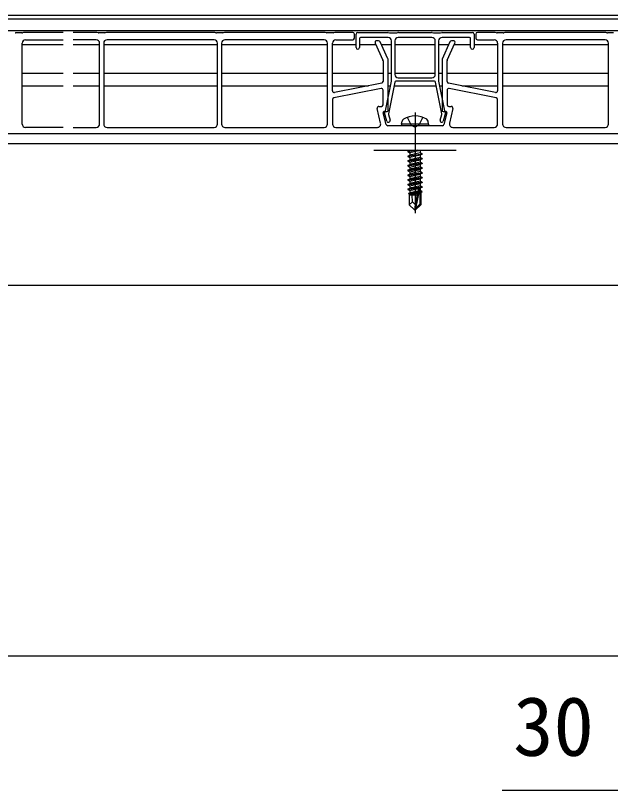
# Model space of a CAD drawing. Units: millimetres, scale not verified. Extents: x -1050 to 1050, y -1570 to 1562.
# Drawn here: x -216.5 to -39.9, y -1128 to -898 of the extents above; entities that cross this region are included whole.
import ezdxf
from ezdxf.enums import TextEntityAlignment as Align

# ---------------------------------------------------------------- set-up
doc = ezdxf.new("R2010")
doc.units = ezdxf.units.MM
doc.header["$LTSCALE"] = 8
for name, color, linetype in [('0-4_YKK_12', 2, 'Continuous'), ('0-5_YKK_13', 4, 'Continuous'), ('0-6_YKK_D', 6, 'Continuous')]:
    doc.layers.add(name, color=color, linetype=linetype)
doc.styles.add('ＭＳ ゴシック', font='')
doc.styles.get('ＭＳ ゴシック').set_extended_font_data('MS Gothic')

msp = doc.modelspace()

# ---------------------------------------------------------------- linework, layer by layer
at = {"layer": '0-4_YKK_12'}
for p, q in [((-222.25, -899.002), (39.75, -899.002)), ((-222.25, -902.502), (39.75, -902.502)), ((-214.5, -906.602), (-202.35, -906.602)), ((-199.35, -906.602), (-191.5, -906.602)), ((-190.3, -906.602), (-156.5, -906.602)), ((-155.3, -906.602), (-123.9, -906.602)), ((-122.4, -906.602), (-115.4, -906.602)), ((-114.4, -906.602), (-109.548, -906.602)), ((-107.9, -906.602), (-104.9, -906.602)), ((-103.9, -906.602), (-91.9, -906.602)), ((-90.9, -906.602), (-87.899, -906.602)), ((-86.252, -906.602), (-81.4, -906.602)), ((-80.4, -906.602), (-73.4, -906.602)), ((-71.9, -906.602), (-40.5, -906.602)), ((-214.5, -915.074), (-202.35, -915.074)), ((-199.35, -915.074), (-191.5, -915.074)), ((-190.3, -915.074), (-156.5, -915.074)), ((-155.3, -915.074), (-123.9, -915.074)), ((-122.4, -915.074), (-107.4, -915.074)), ((-105.9, -915.074), (-104.9, -915.074)), ((-103.9, -915.074), (-91.9, -915.074)), ((-90.9, -915.074), (-89.9, -915.074)), ((-88.4, -915.074), (-73.4, -915.074)), ((-71.9, -915.074), (-40.5, -915.074)), ((-214.5, -918.873), (-202.35, -918.873)), ((-199.35, -918.873), (-191.5, -918.873)), ((-190.3, -918.873), (-156.5, -918.873)), ((-155.3, -918.873), (-123.9, -918.873)), ((-122.4, -918.873), (-111.757, -918.873)), ((-105.9, -918.873), (-105.174, -918.873)), ((-104.154, -918.873), (-91.646, -918.873)), ((-90.626, -918.873), (-89.9, -918.873)), ((-84.043, -918.873), (-73.4, -918.873)), ((-71.9, -918.873), (-40.5, -918.873)), ((-450, -936.002), (5, -936.002)), ((-110.15, -938.002), (-85.65, -938.002))]:
    msp.add_line(p, q, dxfattribs=at)
for points in [[(521.718, -898.002), (-526, -898.002), (-526, -898.852)], [(-450, -933.002), (-450, -978.002), (5, -978.002)], [(-526, -1088.002), (560, -1088.002), (560, -1038.002)]]:
    msp.add_lwpolyline(points, dxfattribs=at)
at = {"layer": '0-5_YKK_13'}
for p, q in [((-214.573, -903.152), (-216.427, -903.152)), ((-214.07, -903.023), (-214.43, -903.131)), ((-202.35, -903.002), (-213.927, -903.002)), ((-192.473, -903.002), (-199.35, -903.002)), ((-191.97, -903.131), (-192.33, -903.023)), ((-189.973, -903.152), (-191.827, -903.152)), ((-189.47, -903.023), (-189.83, -903.131)), ((-157.473, -903.002), (-189.327, -903.002)), ((-156.97, -903.131), (-157.33, -903.023)), ((-154.973, -903.152), (-156.827, -903.152)), ((-154.47, -903.023), (-154.83, -903.131)), ((-124.723, -903.002), (-154.327, -903.002)), ((-124.22, -903.131), (-124.58, -903.023)), ((-122.223, -903.152), (-124.077, -903.152)), ((-121.72, -903.023), (-122.08, -903.131)), ((-116.4, -903.002), (-121.577, -903.002)), ((-115.9, -904.702), (-115.9, -903.502)), ((-115.4, -907.502), (-115.4, -903.502)), ((-114.9, -903.002), (-105.973, -903.002)), ((-105.83, -903.023), (-105.47, -903.131)), ((-105.327, -903.152), (-103.473, -903.152)), ((-103.33, -903.131), (-102.97, -903.023)), ((-102.827, -903.002), (-92.973, -903.002)), ((-92.83, -903.023), (-92.47, -903.131)), ((-92.327, -903.152), (-90.473, -903.152)), ((-90.33, -903.131), (-89.97, -903.023)), ((-89.827, -903.002), (-80.9, -903.002)), ((-80.4, -903.502), (-80.4, -907.502)), ((-79.9, -903.502), (-79.9, -904.702)), ((-74.223, -903.002), (-79.4, -903.002)), ((-73.72, -903.131), (-74.08, -903.023)), ((-71.723, -903.152), (-73.577, -903.152)), ((-71.22, -903.023), (-71.58, -903.131)), ((-41.473, -903.002), (-71.077, -903.002)), ((-40.97, -903.131), (-41.33, -903.023)), ((-38.973, -903.152), (-40.827, -903.152)), ((-213.5, -905.202), (-202.35, -905.202)), ((-192.5, -905.202), (-199.35, -905.202)), ((-157.5, -905.202), (-189.3, -905.202)), ((-124.9, -905.202), (-154.3, -905.202)), ((-121.4, -905.202), (-116.4, -905.202)), ((-114.4, -904.802), (-114.4, -907.502)), ((-105.9, -904.502), (-114.1, -904.502)), ((-108.722, -905.502), (-109.271, -905.502)), ((-105.945, -910.903), (-108.267, -905.795)), ((-104.9, -917.472), (-104.9, -905.502)), ((-103.9, -905.502), (-103.9, -915.502)), ((-91.9, -915.502), (-91.9, -905.502)), ((-90.9, -905.502), (-90.9, -917.472)), ((-81.7, -904.502), (-89.9, -904.502)), ((-87.533, -905.795), (-89.855, -910.914)), ((-86.529, -905.502), (-87.078, -905.502)), ((-81.4, -907.502), (-81.4, -904.802)), ((-79.4, -905.202), (-74.4, -905.202)), ((-41.5, -905.202), (-70.9, -905.202)), ((-214.5, -930.202), (-214.5, -906.202)), ((-191.5, -930.202), (-191.5, -906.202)), ((-190.3, -906.202), (-190.3, -930.202)), ((-156.5, -930.202), (-156.5, -906.202)), ((-155.3, -906.202), (-155.3, -930.202)), ((-123.9, -930.202), (-123.9, -906.202)), ((-122.4, -920.392), (-122.4, -906.202)), ((-109.726, -906.209), (-107.445, -911.228)), ((-88.355, -911.239), (-86.073, -906.209)), ((-73.4, -906.202), (-73.4, -920.392)), ((-71.9, -906.202), (-71.9, -930.202)), ((-40.5, -930.202), (-40.5, -906.202)), ((-107.4, -911.435), (-107.4, -917.592)), ((-105.9, -926.202), (-105.9, -911.11)), ((-89.9, -911.121), (-89.9, -926.202)), ((-88.4, -917.592), (-88.4, -911.445)), ((-106.663, -926.319), (-104.906, -917.531)), ((-92.166, -917.502), (-103.634, -917.502)), ((-102.9, -916.502), (-92.9, -916.502)), ((-90.894, -917.531), (-89.137, -926.319)), ((-107.998, -919.651), (-121.998, -922.451)), ((-107.802, -918.082), (-121.802, -920.882)), ((-103.928, -917.743), (-105.821, -927.204)), ((-89.979, -927.204), (-91.872, -917.743)), ((-73.998, -920.882), (-87.998, -918.082)), ((-73.802, -922.451), (-87.802, -919.651)), ((-107.4, -924.502), (-107.4, -920.142)), ((-88.4, -920.142), (-88.4, -924.502)), ((-122.4, -922.942), (-122.4, -930.202)), ((-73.4, -930.202), (-73.4, -922.942)), ((-108.116, -929.97), (-109.152, -925.618)), ((-108.666, -925.002), (-107.9, -925.002)), ((-106.491, -930.318), (-107.312, -926.871)), ((-107.02, -926.502), (-106.2, -926.502)), ((-106.28, -929.34), (-106.986, -926.891)), ((-97.9, -926.802), (-97.9, -956.702)), ((-89.6, -926.502), (-88.78, -926.502)), ((-88.814, -926.891), (-89.52, -929.34)), ((-88.488, -926.871), (-89.309, -930.318)), ((-87.9, -925.002), (-87.134, -925.002)), ((-86.648, -925.618), (-87.684, -929.97)), ((-105.815, -927.346), (-105.32, -929.064)), ((-90.48, -929.064), (-89.985, -927.346)), ((-202.35, -931.202), (-213.5, -931.202)), ((-199.35, -931.202), (-192.5, -931.202)), ((-189.3, -931.202), (-157.5, -931.202)), ((-154.3, -931.202), (-124.9, -931.202)), ((-121.4, -931.202), (-109.089, -931.202)), ((-98.42, -930.702), (-106.005, -930.702)), ((-101.9, -930.202), (-101.759, -929.4)), ((-93.9, -930.202), (-101.9, -930.202)), ((-101.9, -930.202), (-101.812, -930.702)), ((-93.988, -930.702), (-101.812, -930.702)), ((-89.795, -930.702), (-97.38, -930.702)), ((-93.9, -930.202), (-94.041, -929.4)), ((-93.9, -930.202), (-93.988, -930.702)), ((-86.711, -931.202), (-74.4, -931.202)), ((-70.9, -931.202), (-41.5, -931.202)), ((-468.5, -933.002), (-199.35, -933.002)), ((-199.35, -933.002), (54.6, -933.002)), ((-97.3, -938.002), (-100, -938.452)), ((-100, -938.352), (-97.9, -938.002)), ((-100, -938.352), (-99.45, -938.034)), ((-100, -938.352), (-100, -938.452)), ((-99.306, -938.002), (-99.45, -938.034)), ((-99.45, -938.002), (-99.45, -938.034)), ((-96.35, -938.07), (-96.35, -938.734)), ((-100, -938.452), (-99.45, -938.77)), ((-100, -939.752), (-95.8, -939.052)), ((-95.8, -939.152), (-100, -939.852)), ((-100, -939.752), (-99.45, -939.434)), ((-100, -939.752), (-100, -939.852)), ((-100, -939.852), (-99.45, -940.17)), ((-95.8, -940.452), (-100, -941.152)), ((-100, -941.252), (-95.8, -940.552)), ((-96.35, -938.734), (-99.45, -939.434)), ((-99.45, -938.77), (-99.45, -939.434)), ((-96.35, -940.134), (-99.45, -940.834)), ((-99.45, -940.17), (-99.45, -940.834)), ((-95.8, -939.052), (-96.35, -938.734)), ((-96.35, -939.47), (-96.35, -940.134)), ((-95.8, -940.452), (-96.35, -940.134)), ((-95.8, -940.552), (-96.35, -940.87)), ((-95.8, -939.052), (-95.8, -939.152)), ((-95.8, -940.452), (-95.8, -940.552)), ((-100, -941.152), (-99.45, -940.834)), ((-100, -941.152), (-100, -941.252)), ((-100, -941.252), (-99.45, -941.57)), ((-95.8, -941.852), (-100, -942.552)), ((-100, -942.652), (-95.8, -941.952)), ((-100, -942.552), (-99.45, -942.234)), ((-100, -942.552), (-100, -942.652)), ((-100, -942.652), (-99.45, -942.97)), ((-99.45, -941.57), (-96.35, -940.87)), ((-96.35, -941.534), (-99.45, -942.234)), ((-99.45, -941.57), (-99.45, -942.234)), ((-99.45, -942.97), (-96.35, -942.27)), ((-96.35, -942.934), (-99.45, -943.634)), ((-99.45, -942.97), (-99.45, -943.634)), ((-96.35, -940.87), (-96.35, -941.534)), ((-95.8, -941.852), (-96.35, -941.534)), ((-95.8, -941.952), (-96.35, -942.27)), ((-96.35, -942.27), (-96.35, -942.934)), ((-95.8, -943.252), (-96.35, -942.934)), ((-95.8, -941.852), (-95.8, -941.952)), ((-95.8, -943.252), (-100, -943.952)), ((-100, -944.052), (-95.8, -943.352)), ((-100, -943.952), (-99.45, -943.634)), ((-100, -943.952), (-100, -944.052)), ((-100, -944.052), (-99.45, -944.37)), ((-95.8, -944.652), (-100, -945.352)), ((-100, -945.452), (-95.8, -944.752)), ((-100, -945.352), (-99.45, -945.034)), ((-99.45, -944.37), (-96.35, -943.67)), ((-96.35, -944.334), (-99.45, -945.034)), ((-99.45, -944.37), (-99.45, -945.034)), ((-99.45, -945.77), (-96.35, -945.07)), ((-95.8, -943.352), (-96.35, -943.67)), ((-96.35, -943.67), (-96.35, -944.334)), ((-95.8, -944.652), (-96.35, -944.334)), ((-95.8, -944.752), (-96.35, -945.07)), ((-96.35, -945.07), (-96.35, -945.734)), ((-95.8, -943.252), (-95.8, -943.352)), ((-95.8, -944.652), (-95.8, -944.752)), ((-100, -945.352), (-100, -945.452)), ((-100, -945.452), (-99.45, -945.77)), ((-95.8, -946.052), (-100, -946.752)), ((-100, -946.852), (-95.8, -946.152)), ((-100, -946.752), (-99.45, -946.434)), ((-100, -946.752), (-100, -946.852)), ((-100, -946.852), (-99.45, -947.17)), ((-95.8, -947.452), (-100, -948.152)), ((-100, -948.252), (-95.8, -947.552)), ((-96.35, -945.734), (-99.45, -946.434)), ((-99.45, -945.77), (-99.45, -946.434)), ((-99.45, -947.17), (-96.35, -946.47)), ((-96.35, -947.134), (-99.45, -947.834)), ((-99.45, -947.17), (-99.45, -947.834)), ((-95.8, -946.052), (-96.35, -945.734)), ((-95.8, -946.152), (-96.35, -946.47)), ((-96.35, -946.47), (-96.35, -947.134)), ((-95.8, -947.452), (-96.35, -947.134)), ((-95.8, -947.552), (-96.35, -947.87)), ((-95.8, -946.052), (-95.8, -946.152)), ((-95.8, -947.452), (-95.8, -947.552)), ((-100, -948.152), (-99.45, -947.834)), ((-100, -948.152), (-100, -948.252)), ((-100, -948.252), (-99.45, -948.57)), ((-95.8, -948.852), (-100, -949.552)), ((-100, -949.652), (-95.8, -948.952)), ((-100, -949.552), (-99.45, -949.234)), ((-100, -949.552), (-100, -949.652)), ((-100, -949.652), (-99.45, -949.97)), ((-99.45, -948.57), (-96.35, -947.87)), ((-96.35, -948.534), (-99.45, -949.234)), ((-99.45, -948.57), (-99.45, -949.234)), ((-99.45, -949.97), (-96.35, -949.27)), ((-96.99, -949.695), (-97.9, -954.08)), ((-96.568, -949.579), (-97.75, -955.278)), ((-96.5, -949.75), (-96.5, -954.028)), ((-96.35, -947.87), (-96.35, -948.534)), ((-95.8, -948.852), (-96.35, -948.534)), ((-95.8, -948.952), (-96.35, -949.27)), ((-96.35, -949.27), (-96.35, -949.934)), ((-95.8, -948.852), (-95.8, -948.952)), ((-97.136, -950.398), (-99.8, -950.837)), ((-99.8, -950.837), (-99.45, -950.634)), ((-99.8, -950.837), (-99.6, -950.952)), ((-97.191, -950.66), (-99.6, -951.129)), ((-99.6, -950.952), (-99.6, -954.152)), ((-97.324, -951.302), (-99.6, -951.302)), ((-99.45, -949.97), (-99.45, -950.634)), ((-97.074, -950.098), (-99.45, -950.634)), ((-97.234, -950.869), (-99.151, -951.302)), ((-96.35, -949.934), (-96.5, -949.968)), ((-95.9, -950.194), (-96.5, -950.293)), ((-95.9, -950.41), (-96.5, -950.526)), ((-96.2, -951.302), (-96.5, -951.302)), ((-95.9, -950.194), (-96.35, -949.934)), ((-95.9, -950.41), (-96.2, -950.583)), ((-96.2, -950.583), (-96.2, -954.152)), ((-95.9, -950.194), (-95.9, -950.41)), ((-98.643, -953.349), (-99.6, -954.152)), ((-98.05, -955.702), (-99.6, -954.152)), ((-97.9, -954.08), (-98.05, -955.702)), ((-97.9, -954.08), (-97.9, -955.702)), ((-96.5, -954.028), (-97.75, -955.278)), ((-97.75, -955.702), (-96.2, -954.152)), ((-96.2, -954.152), (-96.5, -954.028)), ((-98.05, -955.702), (-97.75, -955.702)), ((-97.75, -955.278), (-97.75, -955.702))]:
    msp.add_line(p, q, dxfattribs=at)
for points in [[(-92.9, -904.502), (-97.9, -904.502), (-102.9, -904.502)], [(-100.2, -928.223), (-99.045, -930.539), (-97.9, -931.148)], [(-95.6, -928.223), (-96.755, -930.539), (-97.9, -931.148)], [(-96.233, -938.002), (-96.35, -938.07), (-99.45, -938.77)], [(-95.8, -939.152), (-96.35, -939.47), (-99.45, -940.17)], [(-97.9, -954.08), (-98.643, -953.349), (-98.8, -951.302)], [(-95.9, -950.41), (-96.35, -950.67), (-96.5, -950.703)]]:
    msp.add_lwpolyline(points, dxfattribs=at)
for centre, radius, start, end in [((-216.427, -902.652), 0.5, 253.30076, 270), ((-214.573, -902.652), 0.5, 270, 286.69924), ((-213.927, -903.502), 0.5, 90, 106.69924), ((-192.473, -903.502), 0.5, 73.30076, 90), ((-191.827, -902.652), 0.5, 253.30076, 270), ((-189.973, -902.652), 0.5, 270, 286.69924), ((-189.327, -903.502), 0.5, 90, 106.69924), ((-157.473, -903.502), 0.5, 73.30076, 90), ((-156.827, -902.652), 0.5, 253.30076, 270), ((-154.973, -902.652), 0.5, 270, 286.69924), ((-154.327, -903.502), 0.5, 90, 106.69924), ((-124.723, -903.502), 0.5, 73.30076, 90), ((-124.077, -902.652), 0.5, 253.30076, 270), ((-122.223, -902.652), 0.5, 270, 286.69924), ((-121.577, -903.502), 0.5, 90, 106.69924), ((-116.4, -903.502), 0.5, 0, 90), ((-114.9, -903.502), 0.5, 90, 180), ((-105.973, -903.502), 0.5, 73.30076, 90), ((-105.327, -902.652), 0.5, 253.30076, 270), ((-103.473, -902.652), 0.5, 270, 286.69924), ((-102.827, -903.502), 0.5, 90, 106.69924), ((-92.973, -903.502), 0.5, 73.30076, 90), ((-92.327, -902.652), 0.5, 253.30076, 270), ((-90.473, -902.652), 0.5, 270, 286.69924), ((-89.827, -903.502), 0.5, 90, 106.69924), ((-80.9, -903.502), 0.5, 0, 90), ((-79.4, -903.502), 0.5, 90, 180), ((-74.223, -903.502), 0.5, 73.30076, 90), ((-73.577, -902.652), 0.5, 253.30076, 270), ((-71.723, -902.652), 0.5, 270, 286.69924), ((-71.077, -903.502), 0.5, 90, 106.69924), ((-41.473, -903.502), 0.5, 73.30076, 90), ((-40.827, -902.652), 0.5, 253.30076, 270), ((-213.5, -906.202), 1, 90, 180), ((-192.5, -906.202), 1, 0, 90), ((-189.3, -906.202), 1, 90, 180), ((-157.5, -906.202), 1, 0, 90), ((-154.3, -906.202), 1, 90, 180), ((-124.9, -906.202), 1, 360, 90), ((-121.4, -906.202), 1, 90, 180), ((-116.4, -904.702), 0.5, 270, 0), ((-114.1, -904.802), 0.3, 90, 180), ((-109.271, -906.002), 0.5, 90, 204.44395), ((-108.722, -906.002), 0.5, 24.44395, 90), ((-105.9, -905.502), 1, 0, 90), ((-102.9, -905.502), 1, 90, 180), ((-92.9, -905.502), 1, 0, 90), ((-89.9, -905.502), 1, 90, 180), ((-87.078, -906.002), 0.5, 90, 155.5983), ((-86.529, -906.002), 0.5, 335.5983, 90), ((-81.7, -904.802), 0.3, 360, 90), ((-79.4, -904.702), 0.5, 180, 270), ((-74.4, -906.202), 1, 0, 90), ((-70.9, -906.202), 1, 90, 180), ((-41.5, -906.202), 1, 0, 90), ((-114.9, -907.502), 0.5, 180, 270), ((-114.9, -907.502), 0.5, 270, 0), ((-80.9, -907.502), 0.5, 180, 270), ((-80.9, -907.502), 0.5, 270, 0), ((-107.9, -911.435), 0.5, 0, 24.44395), ((-106.4, -911.11), 0.5, 0, 24.44395), ((-89.4, -911.121), 0.5, 155.5983, 180), ((-87.9, -911.445), 0.5, 155.5983, 180), ((-107.9, -917.592), 0.5, 281.30993, 0), ((-105.2, -917.472), 0.3, 348.69007, 0), ((-103.634, -917.802), 0.3, 90, 168.69007), ((-102.9, -915.502), 1, 180, 270), ((-92.9, -915.502), 1, 270, 0), ((-92.166, -917.802), 0.3, 11.30993, 90), ((-90.6, -917.472), 0.3, 180, 191.30993), ((-87.9, -917.592), 0.5, 180, 258.69007), ((-107.9, -920.142), 0.5, 0, 101.30993), ((-87.9, -920.142), 0.5, 78.69007, 180), ((-121.9, -920.392), 0.5, 180, 281.30993), ((-73.9, -920.392), 0.5, 258.69007, 360), ((-121.9, -922.942), 0.5, 101.30993, 180), ((-107.9, -924.502), 0.5, 270, 0), ((-87.9, -924.502), 0.5, 180, 270), ((-73.9, -922.942), 0.5, 360, 78.69007), ((-108.666, -925.502), 0.5, 90, 193.3925), ((-107.02, -926.802), 0.3, 90, 193.3925), ((-106.7, -926.802), 0.3, 114.827, 197.33887), ((-106.958, -926.26), 0.3, 296.01796, 348.69007), ((-106.2, -926.202), 0.3, 270, 0), ((-89.6, -926.202), 0.3, 180, 270), ((-88.842, -926.26), 0.3, 191.30993, 243.98204), ((-89.1, -926.802), 0.3, 342.66113, 65.173), ((-88.78, -926.802), 0.3, 346.6075, 90), ((-87.134, -925.502), 0.5, 346.6075, 90), ((-105.8, -929.202), 0.5, 196.079, 16.079), ((-105.526, -927.263), 0.3, 168.69007, 196.079), ((-100.872, -929.556), 0.9, 122.05588, 170), ((-97.9, -934.302), 6.5, 57.94412, 122.05588), ((-94.928, -929.556), 0.9, 10, 57.94412), ((-90, -929.202), 0.5, 163.921, 343.921), ((-90.274, -927.263), 0.3, 343.921, 11.30993), ((-213.5, -930.202), 1, 180, 270), ((-192.5, -930.202), 1, 270, 0), ((-189.3, -930.202), 1, 180, 270), ((-157.5, -930.202), 1, 270, 0), ((-154.3, -930.202), 1, 180, 270), ((-124.9, -930.202), 1, 270, 360), ((-121.4, -930.202), 1, 180, 270), ((-109.089, -930.202), 1, 270, 13.3925), ((-106.005, -930.202), 0.5, 193.3925, 270), ((-98.42, -931.002), 0.3, 30, 90), ((-97.9, -930.702), 0.3, 210, 330), ((-97.38, -931.002), 0.3, 90, 150), ((-89.795, -930.202), 0.5, 270, 346.6075), ((-86.711, -930.202), 1, 166.6075, 270), ((-74.4, -930.202), 1, 270, 0), ((-70.9, -930.202), 1, 180, 270), ((-41.5, -930.202), 1, 270, 0), ((-96.748, -949.75), 0.248, 0, 167.19096)]:
    msp.add_arc(centre, radius, start, end, dxfattribs=at)
at = {"layer": '0-6_YKK_D'}
msp.add_lwpolyline([(5, -1128.002), (-25, -1128.002), (-72.009, -1128.002)], dxfattribs=at)

# ---------------------------------------------------------------- texts
at = {"layer": '0-6_YKK_D', "style": 'ＭＳ ゴシック'}
msp.add_text('30', height=17.6, dxfattribs=at).set_placement((-68.782, -1123.002), align=Align.BOTTOM_LEFT)

doc.saveas('drawing.dxf')
